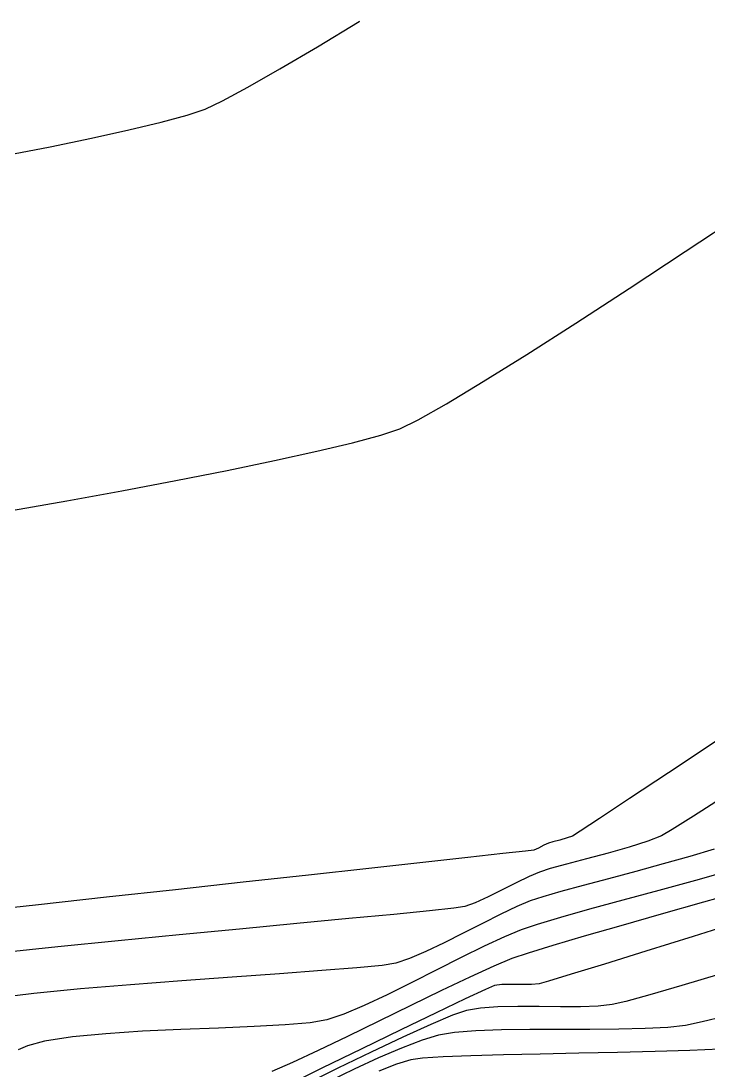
# Model space of a CAD drawing. Header units: metres. Extents: x 708868 to 711043, y 5411316 to 5413138.
# Drawn here: x 709862.34 to 709892.66, y 5411941.99 to 5411988.31 of the extents above; entities that cross this region are included whole.
import ezdxf

# ---------------------------------------------------------------- set-up
doc = ezdxf.new("R2010")
doc.units = ezdxf.units.M
for name, color, linetype in [('Rionegro 2010_Contours', 7, 'Continuous'), ('Rionegro 2014_Contours', 7, 'Continuous'), ('Rionegro 2018_Contours', 7, 'Continuous')]:
    doc.layers.add(name, color=color, linetype=linetype)

msp = doc.modelspace()

# ---------------------------------------------------------------- linework, layer by layer
at = {"layer": 'Rionegro 2010_Contours'}
for points in [[(709861.914, 5411966.718, 234), (709864.352, 5411967.139, 234), (709866.787, 5411967.58, 234), (709869.164, 5411968.03, 234), (709871.425, 5411968.477, 234), (709873.515, 5411968.912, 234), (709875.377, 5411969.324, 234), (709876.954, 5411969.702, 234), (709878.191, 5411970.035, 234), (709879.03, 5411970.314, 234), (709879.849, 5411970.715, 234), (709881.096, 5411971.424, 234), (709882.71, 5411972.399, 234), (709884.63, 5411973.599, 234), (709886.794, 5411974.982, 234), (709889.144, 5411976.507, 234), (709889.85, 5411976.971, 234)], [(709892.937, 5411956.507, 234), (709890.88, 5411955.143, 234), (709889.157, 5411954.001, 234), (709887.833, 5411953.125, 234), (709886.975, 5411952.561, 234), (709886.65, 5411952.351, 234), (709886.411, 5411952.266, 234), (709886.091, 5411952.176, 234), (709885.784, 5411952.094, 234), (709885.586, 5411952.036, 234), (709885.386, 5411951.942, 234), (709885.14, 5411951.819, 234), (709884.937, 5411951.734, 234), (709884.57, 5411951.69, 234), (709883.575, 5411951.578, 234), (709882.038, 5411951.406, 234), (709880.042, 5411951.185, 234), (709877.67, 5411950.924, 234), (709875.006, 5411950.63, 234), (709872.135, 5411950.314, 234), (709869.139, 5411949.985, 234), (709866.103, 5411949.652, 234), (709863.111, 5411949.323, 234), (709860.245, 5411949.008, 234)], [(709892.881, 5411951.779, 236), (709891.811, 5411951.453, 236), (709890.641, 5411951.12, 236), (709889.43, 5411950.79, 236), (709888.236, 5411950.47, 236), (709887.116, 5411950.171, 236), (709886.128, 5411949.902, 236), (709885.33, 5411949.673, 236), (709884.781, 5411949.492, 236), (709884.195, 5411949.243, 236), (709883.479, 5411948.9, 236), (709882.676, 5411948.498, 236), (709881.829, 5411948.068, 236), (709880.981, 5411947.645, 236), (709880.175, 5411947.26, 236), (709879.453, 5411946.947, 236), (709878.859, 5411946.739, 236), (709878.252, 5411946.644, 236), (709877.132, 5411946.536, 236), (709875.594, 5411946.414, 236), (709873.732, 5411946.279, 236), (709871.642, 5411946.131, 236), (709869.418, 5411945.97, 236), (709867.157, 5411945.794, 236), (709864.953, 5411945.605, 236), (709862.9, 5411945.402, 236), (709861.095, 5411945.185, 236)], [(709893.667, 5411950.84, 237), (709892.068, 5411950.394, 237), (709890.443, 5411949.949, 237), (709888.863, 5411949.52, 237), (709887.396, 5411949.119, 237), (709886.114, 5411948.76, 237), (709885.084, 5411948.456, 237), (709884.378, 5411948.22, 237), (709883.646, 5411947.911, 237), (709882.752, 5411947.489, 237), (709881.743, 5411946.988, 237), (709880.664, 5411946.443, 237), (709879.561, 5411945.887, 237), (709878.479, 5411945.354, 237), (709877.464, 5411944.88, 237), (709876.562, 5411944.498, 237), (709875.819, 5411944.242, 237), (709875.08, 5411944.114, 237), (709873.981, 5411944.02, 237), (709872.608, 5411943.947, 237), (709871.046, 5411943.884, 237), (709869.38, 5411943.818, 237), (709867.694, 5411943.739, 237), (709866.075, 5411943.633, 237), (709864.608, 5411943.489, 237), (709863.377, 5411943.296, 237), (709862.62, 5411943.097, 237), (709862.213, 5411942.918, 237)], [(709894.317, 5411949.965, 238), (709892.421, 5411949.428, 238), (709890.549, 5411948.899, 238), (709888.77, 5411948.394, 238), (709887.155, 5411947.93, 238), (709885.771, 5411947.523, 238), (709884.688, 5411947.19, 238), (709883.976, 5411946.948, 238), (709883.171, 5411946.613, 238), (709882.114, 5411946.129, 238), (709880.873, 5411945.537, 238), (709879.516, 5411944.878, 238), (709878.112, 5411944.191, 238), (709876.73, 5411943.516, 238), (709875.437, 5411942.894, 238), (709874.302, 5411942.365, 238), (709873.393, 5411941.968, 238)], [(709894.199, 5411948.628, 239), (709891.96, 5411947.927, 239), (709889.875, 5411947.275, 239), (709888.048, 5411946.707, 239), (709886.585, 5411946.254, 239), (709885.591, 5411945.952, 239), (709885.17, 5411945.832, 239), (709884.843, 5411945.806, 239), (709884.415, 5411945.803, 239), (709883.955, 5411945.806, 239), (709883.531, 5411945.796, 239), (709883.209, 5411945.755, 239), (709882.809, 5411945.584, 239), (709881.913, 5411945.164, 239), (709880.631, 5411944.55, 239), (709879.077, 5411943.8, 239), (709877.363, 5411942.967, 239), (709875.602, 5411942.109, 239), (709873.906, 5411941.28, 239)], [(709893.347, 5411944.394, 241), (709892.358, 5411944.151, 241), (709891.625, 5411944, 241), (709890.849, 5411943.91, 241), (709889.848, 5411943.857, 241), (709888.681, 5411943.832, 241), (709887.406, 5411943.823, 241), (709886.081, 5411943.821, 241), (709884.764, 5411943.817, 241), (709883.514, 5411943.799, 241), (709882.389, 5411943.759, 241), (709881.447, 5411943.686, 241), (709880.745, 5411943.571, 241), (709880.016, 5411943.345, 241), (709879.113, 5411943, 241), (709878.094, 5411942.565, 241), (709877.016, 5411942.069, 241), (709875.937, 5411941.541, 241)], [(709893.132, 5411942.944, 242), (709891.814, 5411942.891, 242), (709890.291, 5411942.846, 242), (709888.634, 5411942.807, 242), (709886.919, 5411942.771, 242), (709885.218, 5411942.735, 242), (709883.606, 5411942.697, 242), (709882.156, 5411942.655, 242), (709880.941, 5411942.606, 242), (709880.036, 5411942.548, 242), (709879.514, 5411942.478, 242), (709878.89, 5411942.283, 242), (709878.112, 5411941.981, 242)]]:
    msp.add_polyline3d(points, dxfattribs=at)
at = {"layer": 'Rionegro 2014_Contours'}
for points in [[(709861.694, 5411982.384, 235), (709863.628, 5411982.76, 235), (709865.448, 5411983.135, 235), (709867.096, 5411983.5, 235), (709868.517, 5411983.843, 235), (709869.654, 5411984.153, 235), (709870.451, 5411984.421, 235), (709871.215, 5411984.78, 235), (709872.333, 5411985.381, 235), (709873.748, 5411986.189, 235), (709875.401, 5411987.17, 235), (709877.237, 5411988.288, 235), (709877.264, 5411988.305, 235)], [(709861.914, 5411966.718, 234), (709864.352, 5411967.139, 234), (709866.787, 5411967.58, 234), (709869.164, 5411968.03, 234), (709871.425, 5411968.477, 234), (709873.515, 5411968.912, 234), (709875.377, 5411969.324, 234), (709876.954, 5411969.702, 234), (709878.191, 5411970.035, 234), (709879.03, 5411970.314, 234), (709879.849, 5411970.715, 234), (709881.096, 5411971.424, 234), (709882.71, 5411972.399, 234), (709884.63, 5411973.599, 234), (709886.794, 5411974.982, 234), (709889.144, 5411976.507, 234), (709891.616, 5411978.131, 234), (709894.152, 5411979.814, 234)], [(709892.937, 5411956.507, 234), (709890.88, 5411955.143, 234), (709889.157, 5411954.001, 234), (709887.833, 5411953.125, 234), (709886.975, 5411952.561, 234), (709886.65, 5411952.351, 234), (709886.411, 5411952.266, 234), (709886.091, 5411952.176, 234), (709885.784, 5411952.094, 234), (709885.586, 5411952.036, 234), (709885.386, 5411951.942, 234), (709885.14, 5411951.819, 234), (709884.937, 5411951.734, 234), (709884.57, 5411951.69, 234), (709883.575, 5411951.578, 234), (709882.038, 5411951.406, 234), (709880.042, 5411951.185, 234), (709877.67, 5411950.924, 234), (709875.006, 5411950.63, 234), (709872.135, 5411950.314, 234), (709869.139, 5411949.985, 234), (709866.103, 5411949.652, 234), (709863.111, 5411949.323, 234), (709860.245, 5411949.008, 234)], [(709893.327, 5411954.095, 235), (709891.98, 5411953.227, 235), (709891.038, 5411952.634, 235), (709890.57, 5411952.361, 235), (709889.959, 5411952.123, 235), (709889.145, 5411951.865, 235), (709888.217, 5411951.602, 235), (709887.267, 5411951.347, 235), (709886.384, 5411951.113, 235), (709885.66, 5411950.914, 235), (709885.184, 5411950.764, 235), (709884.733, 5411950.567, 235), (709884.168, 5411950.289, 235), (709883.546, 5411949.974, 235), (709882.923, 5411949.665, 235), (709882.355, 5411949.404, 235), (709881.898, 5411949.237, 235), (709881.418, 5411949.169, 235), (709880.347, 5411949.053, 235), (709878.774, 5411948.898, 235), (709876.793, 5411948.708, 235), (709874.495, 5411948.49, 235), (709871.972, 5411948.251, 235), (709869.315, 5411947.997, 235), (709866.616, 5411947.734, 235), (709863.967, 5411947.469, 235), (709861.46, 5411947.207, 235)], [(709892.881, 5411951.779, 236), (709891.811, 5411951.453, 236), (709890.641, 5411951.12, 236), (709889.43, 5411950.79, 236), (709888.236, 5411950.47, 236), (709887.116, 5411950.171, 236), (709886.128, 5411949.902, 236), (709885.33, 5411949.673, 236), (709884.781, 5411949.492, 236), (709884.195, 5411949.243, 236), (709883.479, 5411948.9, 236), (709882.676, 5411948.498, 236), (709881.829, 5411948.068, 236), (709880.981, 5411947.645, 236), (709880.175, 5411947.26, 236), (709879.453, 5411946.947, 236), (709878.859, 5411946.739, 236), (709878.252, 5411946.644, 236), (709877.132, 5411946.536, 236), (709875.594, 5411946.414, 236), (709873.732, 5411946.279, 236), (709871.642, 5411946.131, 236), (709869.418, 5411945.97, 236), (709867.157, 5411945.794, 236), (709864.953, 5411945.605, 236), (709862.9, 5411945.402, 236), (709861.095, 5411945.185, 236)], [(709893.667, 5411950.84, 237), (709892.068, 5411950.394, 237), (709890.443, 5411949.949, 237), (709888.863, 5411949.52, 237), (709887.396, 5411949.119, 237), (709886.114, 5411948.76, 237), (709885.084, 5411948.456, 237), (709884.378, 5411948.22, 237), (709883.646, 5411947.911, 237), (709882.752, 5411947.489, 237), (709881.743, 5411946.988, 237), (709880.664, 5411946.443, 237), (709879.561, 5411945.887, 237), (709878.479, 5411945.354, 237), (709877.464, 5411944.88, 237), (709876.562, 5411944.498, 237), (709875.819, 5411944.242, 237), (709875.08, 5411944.114, 237), (709873.981, 5411944.02, 237), (709872.608, 5411943.947, 237), (709871.046, 5411943.884, 237), (709869.38, 5411943.818, 237), (709867.694, 5411943.739, 237), (709866.075, 5411943.633, 237), (709864.608, 5411943.489, 237), (709863.377, 5411943.296, 237), (709862.62, 5411943.097, 237), (709862.213, 5411942.918, 237)], [(709894.317, 5411949.965, 238), (709892.421, 5411949.428, 238), (709890.549, 5411948.899, 238), (709888.77, 5411948.394, 238), (709887.155, 5411947.93, 238), (709885.771, 5411947.523, 238), (709884.688, 5411947.19, 238), (709883.976, 5411946.948, 238), (709883.171, 5411946.613, 238), (709882.114, 5411946.129, 238), (709880.873, 5411945.537, 238), (709879.516, 5411944.878, 238), (709878.112, 5411944.191, 238), (709876.73, 5411943.516, 238), (709875.437, 5411942.894, 238), (709874.302, 5411942.365, 238), (709873.393, 5411941.968, 238)], [(709894.199, 5411948.628, 239), (709891.96, 5411947.927, 239), (709889.875, 5411947.275, 239), (709888.048, 5411946.707, 239), (709886.585, 5411946.254, 239), (709885.591, 5411945.952, 239), (709885.17, 5411945.832, 239), (709884.843, 5411945.806, 239), (709884.415, 5411945.803, 239), (709883.955, 5411945.806, 239), (709883.531, 5411945.796, 239), (709883.209, 5411945.755, 239), (709882.809, 5411945.584, 239), (709881.913, 5411945.164, 239), (709880.631, 5411944.55, 239), (709879.077, 5411943.8, 239), (709877.363, 5411942.967, 239), (709875.602, 5411942.109, 239), (709873.906, 5411941.28, 239)], [(709893.133, 5411946.252, 240), (709891.457, 5411945.754, 240), (709890.05, 5411945.347, 240), (709889, 5411945.058, 240), (709888.398, 5411944.916, 240), (709887.777, 5411944.85, 240), (709886.997, 5411944.823, 240), (709886.111, 5411944.819, 240), (709885.173, 5411944.826, 240), (709884.236, 5411944.828, 240), (709883.356, 5411944.811, 240), (709882.585, 5411944.761, 240), (709881.977, 5411944.663, 240), (709881.362, 5411944.447, 240), (709880.393, 5411944.036, 240), (709879.163, 5411943.477, 240), (709877.769, 5411942.818, 240), (709876.304, 5411942.107, 240), (709874.863, 5411941.393, 240)], [(709893.347, 5411944.394, 241), (709892.358, 5411944.151, 241), (709891.625, 5411944, 241), (709890.849, 5411943.91, 241), (709889.848, 5411943.857, 241), (709888.681, 5411943.832, 241), (709887.406, 5411943.823, 241), (709886.081, 5411943.821, 241), (709884.764, 5411943.817, 241), (709883.514, 5411943.799, 241), (709882.389, 5411943.759, 241), (709881.447, 5411943.686, 241), (709880.745, 5411943.571, 241), (709880.016, 5411943.345, 241), (709879.113, 5411943, 241), (709878.094, 5411942.565, 241), (709877.016, 5411942.069, 241), (709875.937, 5411941.541, 241)], [(709893.132, 5411942.944, 242), (709891.814, 5411942.891, 242), (709890.291, 5411942.846, 242), (709888.634, 5411942.807, 242), (709886.919, 5411942.771, 242), (709885.218, 5411942.735, 242), (709883.606, 5411942.697, 242), (709882.156, 5411942.655, 242), (709880.941, 5411942.606, 242), (709880.036, 5411942.548, 242), (709879.514, 5411942.478, 242), (709878.89, 5411942.283, 242), (709878.112, 5411941.981, 242)]]:
    msp.add_polyline3d(points, dxfattribs=at)
at = {"layer": 'Rionegro 2018_Contours'}
for points in [[(709861.694, 5411982.384, 235), (709863.628, 5411982.76, 235), (709865.448, 5411983.135, 235), (709867.096, 5411983.5, 235), (709868.517, 5411983.843, 235), (709869.654, 5411984.153, 235), (709870.451, 5411984.421, 235), (709871.215, 5411984.78, 235), (709872.333, 5411985.381, 235), (709873.748, 5411986.189, 235), (709875.401, 5411987.17, 235), (709877.237, 5411988.288, 235), (709877.264, 5411988.305, 235)], [(709861.914, 5411966.718, 234), (709864.352, 5411967.139, 234), (709866.787, 5411967.58, 234), (709869.164, 5411968.03, 234), (709871.425, 5411968.477, 234), (709873.515, 5411968.912, 234), (709875.377, 5411969.324, 234), (709876.954, 5411969.702, 234), (709878.191, 5411970.035, 234), (709879.03, 5411970.314, 234), (709879.849, 5411970.715, 234), (709881.096, 5411971.424, 234), (709882.71, 5411972.399, 234), (709884.63, 5411973.599, 234), (709886.794, 5411974.982, 234), (709889.144, 5411976.507, 234), (709891.616, 5411978.131, 234), (709894.152, 5411979.814, 234)], [(709892.937, 5411956.507, 234), (709890.88, 5411955.143, 234), (709889.157, 5411954.001, 234), (709887.833, 5411953.125, 234), (709886.975, 5411952.561, 234), (709886.65, 5411952.351, 234), (709886.411, 5411952.266, 234), (709886.091, 5411952.176, 234), (709885.784, 5411952.094, 234), (709885.586, 5411952.036, 234), (709885.386, 5411951.942, 234), (709885.14, 5411951.819, 234), (709884.937, 5411951.734, 234), (709884.57, 5411951.69, 234), (709883.575, 5411951.578, 234), (709882.038, 5411951.406, 234), (709880.042, 5411951.185, 234), (709877.67, 5411950.924, 234), (709875.006, 5411950.63, 234), (709872.135, 5411950.314, 234), (709869.139, 5411949.985, 234), (709866.103, 5411949.652, 234), (709863.111, 5411949.323, 234), (709860.245, 5411949.008, 234)], [(709893.327, 5411954.095, 235), (709891.98, 5411953.227, 235), (709891.038, 5411952.634, 235), (709890.57, 5411952.361, 235), (709889.959, 5411952.123, 235), (709889.145, 5411951.865, 235), (709888.217, 5411951.602, 235), (709887.267, 5411951.347, 235), (709886.384, 5411951.113, 235), (709885.66, 5411950.914, 235), (709885.184, 5411950.764, 235), (709884.733, 5411950.567, 235), (709884.168, 5411950.289, 235), (709883.546, 5411949.974, 235), (709882.923, 5411949.665, 235), (709882.355, 5411949.404, 235), (709881.898, 5411949.237, 235), (709881.418, 5411949.169, 235), (709880.347, 5411949.053, 235), (709878.774, 5411948.898, 235), (709876.793, 5411948.708, 235), (709874.495, 5411948.49, 235), (709871.972, 5411948.251, 235), (709869.315, 5411947.997, 235), (709866.616, 5411947.734, 235), (709863.967, 5411947.469, 235), (709861.46, 5411947.207, 235)], [(709892.881, 5411951.779, 236), (709891.811, 5411951.453, 236), (709890.641, 5411951.12, 236), (709889.43, 5411950.79, 236), (709888.236, 5411950.47, 236), (709887.116, 5411950.171, 236), (709886.128, 5411949.902, 236), (709885.33, 5411949.673, 236), (709884.781, 5411949.492, 236), (709884.195, 5411949.243, 236), (709883.479, 5411948.9, 236), (709882.676, 5411948.498, 236), (709881.829, 5411948.068, 236), (709880.981, 5411947.645, 236), (709880.175, 5411947.26, 236), (709879.453, 5411946.947, 236), (709878.859, 5411946.739, 236), (709878.252, 5411946.644, 236), (709877.132, 5411946.536, 236), (709875.594, 5411946.414, 236), (709873.732, 5411946.279, 236), (709871.642, 5411946.131, 236), (709869.418, 5411945.97, 236), (709867.157, 5411945.794, 236), (709864.953, 5411945.605, 236), (709862.9, 5411945.402, 236), (709861.095, 5411945.185, 236)], [(709893.667, 5411950.84, 237), (709892.068, 5411950.394, 237), (709890.443, 5411949.949, 237), (709888.863, 5411949.52, 237), (709887.396, 5411949.119, 237), (709886.114, 5411948.76, 237), (709885.084, 5411948.456, 237), (709884.378, 5411948.22, 237), (709883.646, 5411947.911, 237), (709882.752, 5411947.489, 237), (709881.743, 5411946.988, 237), (709880.664, 5411946.443, 237), (709879.561, 5411945.887, 237), (709878.479, 5411945.354, 237), (709877.464, 5411944.88, 237), (709876.562, 5411944.498, 237), (709875.819, 5411944.242, 237), (709875.08, 5411944.114, 237), (709873.981, 5411944.02, 237), (709872.608, 5411943.947, 237), (709871.046, 5411943.884, 237), (709869.38, 5411943.818, 237), (709867.694, 5411943.739, 237), (709866.075, 5411943.633, 237), (709864.608, 5411943.489, 237), (709863.377, 5411943.296, 237), (709862.62, 5411943.097, 237), (709862.213, 5411942.918, 237)], [(709894.317, 5411949.965, 238), (709892.421, 5411949.428, 238), (709890.549, 5411948.899, 238), (709888.77, 5411948.394, 238), (709887.155, 5411947.93, 238), (709885.771, 5411947.523, 238), (709884.688, 5411947.19, 238), (709883.976, 5411946.948, 238), (709883.171, 5411946.613, 238), (709882.114, 5411946.129, 238), (709880.873, 5411945.537, 238), (709879.516, 5411944.878, 238), (709878.112, 5411944.191, 238), (709876.73, 5411943.516, 238), (709875.437, 5411942.894, 238), (709874.302, 5411942.365, 238), (709873.393, 5411941.968, 238)], [(709894.199, 5411948.628, 239), (709891.96, 5411947.927, 239), (709889.875, 5411947.275, 239), (709888.048, 5411946.707, 239), (709886.585, 5411946.254, 239), (709885.591, 5411945.952, 239), (709885.17, 5411945.832, 239), (709884.843, 5411945.806, 239), (709884.415, 5411945.803, 239), (709883.955, 5411945.806, 239), (709883.531, 5411945.796, 239), (709883.209, 5411945.755, 239), (709882.809, 5411945.584, 239), (709881.913, 5411945.164, 239), (709880.631, 5411944.55, 239), (709879.077, 5411943.8, 239), (709877.363, 5411942.967, 239), (709875.602, 5411942.109, 239), (709873.906, 5411941.28, 239)], [(709893.133, 5411946.252, 240), (709891.457, 5411945.754, 240), (709890.05, 5411945.347, 240), (709889, 5411945.058, 240), (709888.398, 5411944.916, 240), (709887.777, 5411944.85, 240), (709886.997, 5411944.823, 240), (709886.111, 5411944.819, 240), (709885.173, 5411944.826, 240), (709884.236, 5411944.828, 240), (709883.356, 5411944.811, 240), (709882.585, 5411944.761, 240), (709881.977, 5411944.663, 240), (709881.362, 5411944.447, 240), (709880.393, 5411944.036, 240), (709879.163, 5411943.477, 240), (709877.769, 5411942.818, 240), (709876.304, 5411942.107, 240), (709874.863, 5411941.393, 240)], [(709893.347, 5411944.394, 241), (709892.358, 5411944.151, 241), (709891.625, 5411944, 241), (709890.849, 5411943.91, 241), (709889.848, 5411943.857, 241), (709888.681, 5411943.832, 241), (709887.406, 5411943.823, 241), (709886.081, 5411943.821, 241), (709884.764, 5411943.817, 241), (709883.514, 5411943.799, 241), (709882.389, 5411943.759, 241), (709881.447, 5411943.686, 241), (709880.745, 5411943.571, 241), (709880.016, 5411943.345, 241), (709879.113, 5411943, 241), (709878.094, 5411942.565, 241), (709877.016, 5411942.069, 241), (709875.937, 5411941.541, 241)], [(709893.132, 5411942.944, 242), (709891.814, 5411942.891, 242), (709890.291, 5411942.846, 242), (709888.634, 5411942.807, 242), (709886.919, 5411942.771, 242), (709885.218, 5411942.735, 242), (709883.606, 5411942.697, 242), (709882.156, 5411942.655, 242), (709880.941, 5411942.606, 242), (709880.036, 5411942.548, 242), (709879.514, 5411942.478, 242), (709878.89, 5411942.283, 242), (709878.112, 5411941.981, 242)]]:
    msp.add_polyline3d(points, dxfattribs=at)

doc.saveas('drawing.dxf')
